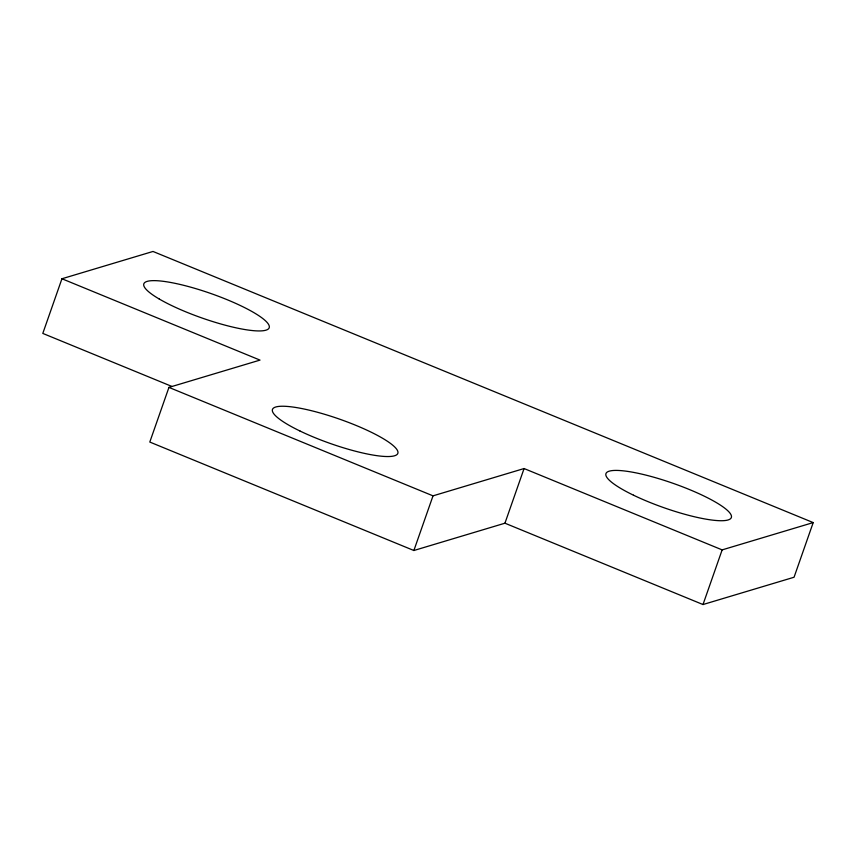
<?xml version="1.0" encoding="UTF-8"?>
<svg xmlns="http://www.w3.org/2000/svg" width="856" height="856" viewBox="0 0 856 856"><rect width="100%" height="100%" fill="white"/><g stroke="black" fill="none" stroke-linecap="round" stroke-linejoin="round"><path stroke-width="1.28" d="M61.942 278.756L259.999 360.098L168.942 387.394L149.8 442.049L413.876 550.504L504.944 523.198L703.001 604.539L794.058 577.244L813.2 522.588L152.999 251.461L61.942 278.756L42.8 333.412L171.97 386.463M413.876 550.504L433.018 495.849L524.075 468.542L722.143 549.884L813.2 522.588M504.944 523.198L524.075 468.542M703.001 604.539L722.143 549.884M168.942 387.394L433.018 495.849M633.472 495.185A66.436 13.022 19.3 0 0 731.334 517.548A66.436 13.022 19.3 0 0 641.112 473.967A66.436 13.022 19.3 0 0 633.472 495.185M299.953 430.996A66.436 13.022 19.3 0 0 397.826 453.359A66.436 13.022 19.3 0 0 307.604 409.789A66.436 13.022 19.3 0 0 299.953 430.996M159.205 298.99A66.436 13.022 19.3 0 0 265.991 330.159A66.436 13.022 19.3 0 0 194.301 288.194A66.436 13.022 19.3 0 0 159.205 298.99"/></g></svg>
